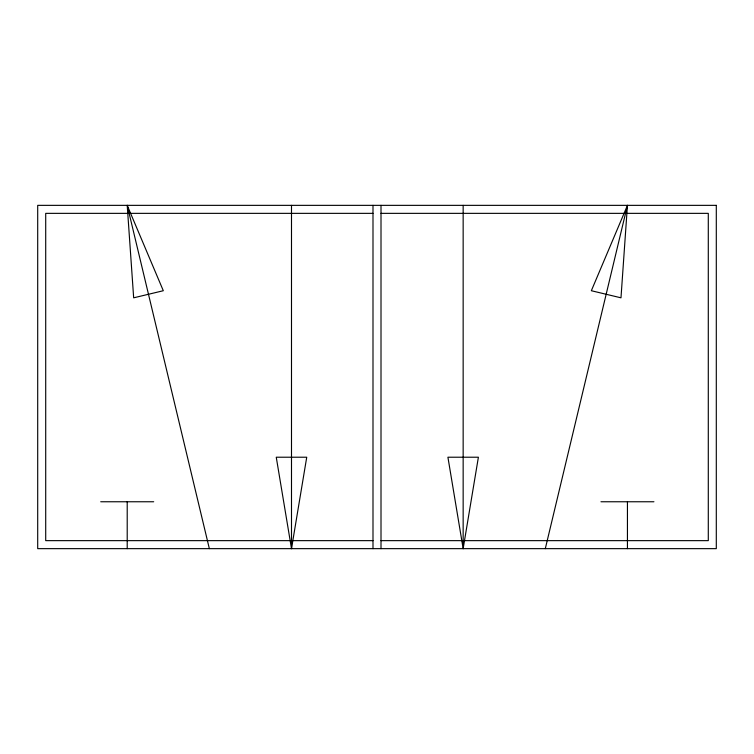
<?xml version="1.0" encoding="UTF-8"?>
<svg xmlns="http://www.w3.org/2000/svg" width="754" height="754" viewBox="0 0 754 754"><rect width="100%" height="100%" fill="white"/><g stroke="black" fill="none" stroke-linecap="round" stroke-linejoin="round"><path stroke-width="1.13" d="M627.441 205.352L620.985 297.821L591.343 290.724L627.441 205.352L545.302 548.648M291.496 548.648L306.737 457.216L276.256 457.216L291.496 548.648L291.496 205.352M463.154 548.648L478.394 457.216L447.914 457.216L463.154 548.648L463.154 205.352M372.994 213.354L45.711 213.354L45.711 540.646L372.994 540.646M381.006 213.354L708.289 213.354L708.289 540.646L381.006 540.646M100.716 501.759L153.693 501.759M600.957 501.759L653.935 501.759M127.209 205.352L163.307 290.724L133.665 297.821L127.209 205.352L209.348 548.648M627.441 501.759L627.441 548.648M381.006 205.352L381.006 548.648M372.994 205.352L372.994 548.648M127.209 501.759L127.209 548.648M716.3 205.352L37.7 205.352L37.7 548.648L716.3 548.648L716.3 205.352"/></g></svg>
